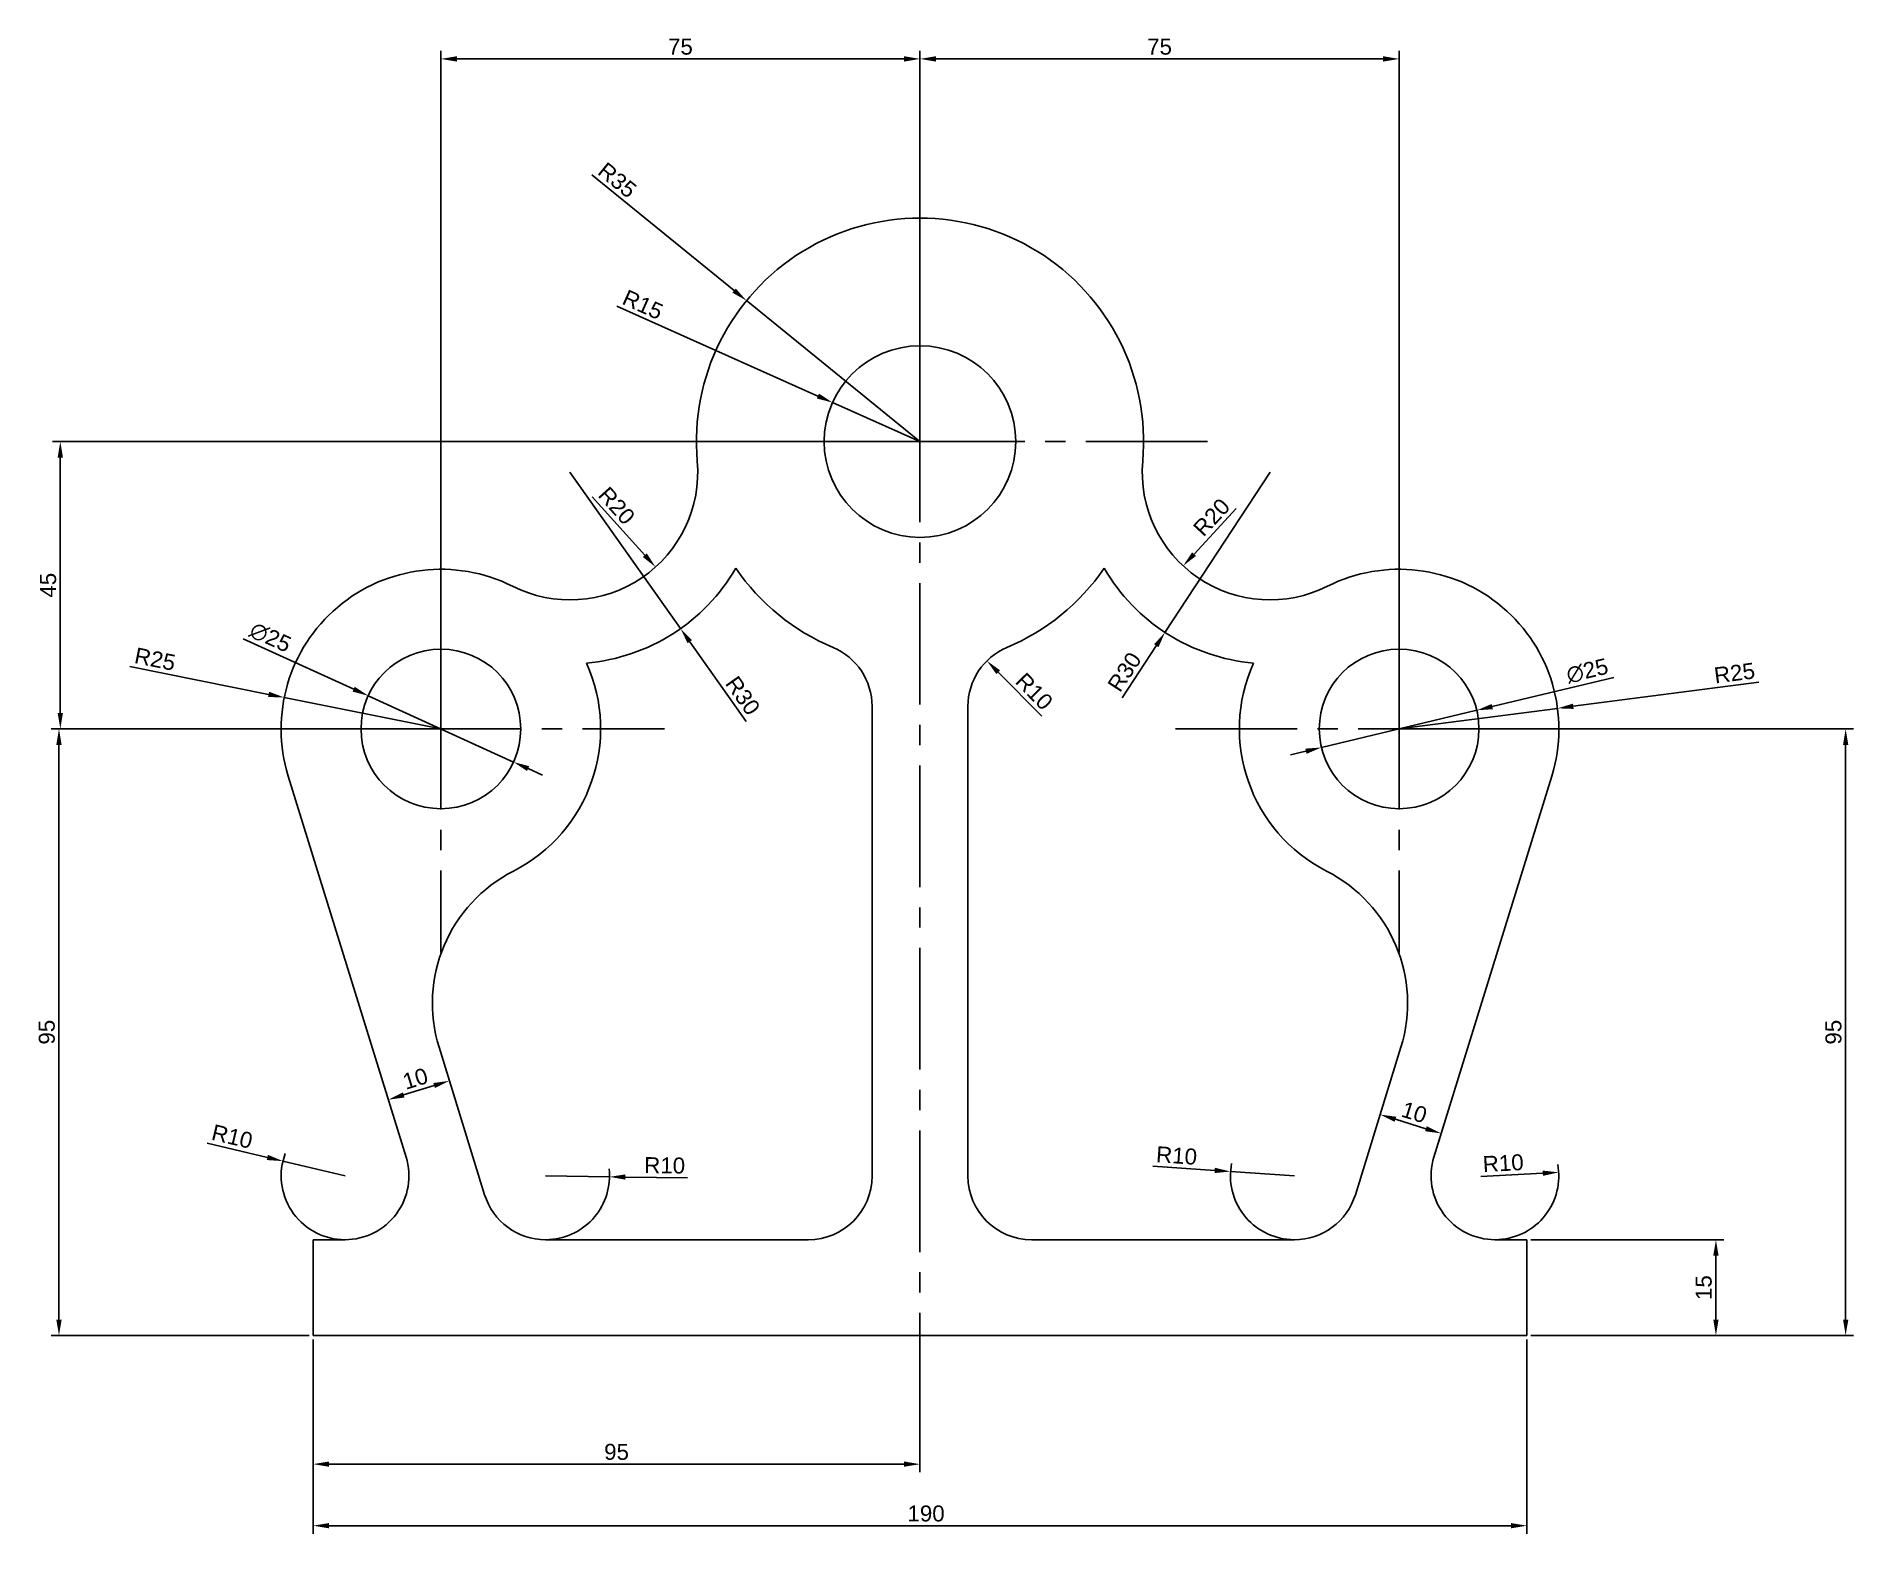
# Model space of a CAD drawing. Header units: millimetres. Extents: x -43 to 241, y -31 to 203.
import ezdxf

# ---------------------------------------------------------------- set-up
doc = ezdxf.new("R2010")
doc.units = ezdxf.units.MM
doc.linetypes.add('CENTER2', pattern=[28.575, 19.05, -3.175, 3.175, -3.175])
doc.layers.add('Center Line', color=1, linetype='CENTER2')
doc.layers.add('Dimensions', color=5, linetype='Continuous')
doc.styles.get("Standard").update_dxf_attribs({"font": 'arial.ttf'})
doc.dimstyles.new('ISO-25', dxfattribs={"dimtxt": 2.5, "dimasz": 2.5, "dimexe": 1.25, "dimexo": 0.625, "dimtad": 1, "dimtxsty": 'Standard', "dimcen": 2.5, "dimadec": 0, "dimazin": 0, "dimtfac": 1, "dimtmove": 0, "dimatfit": 3, "dimfxl": 1, "dimarcsym": 0})

# ---------------------------------------------------------------- blocks, each defined once
blk = doc.blocks.new('*D2')
at = {"layer": 'Defpoints', "color": 0, "transparency": 16777216}
for p in [(0, 0), (190, 0), (190, -29.79)]:
    blk.add_point(p, dxfattribs=at)
at = {"layer": 'Dimensions', "color": 0, "lineweight": -2, "transparency": 16777216}
for p, q in [((0, -0.62), (0, -31.04)), ((190, -0.62), (190, -31.04)), ((2.5, -29.79), (187.5, -29.79))]:
    blk.add_line(p, q, dxfattribs=at)
at = {"layer": 'Dimensions', "color": 0, "transparency": 16777216}
for points in [[(2.5, -29.37), (2.5, -30.2), (0, -29.79)], [(187.5, -29.37), (187.5, -30.2), (190, -29.79)]]:
    blk.add_solid(points, dxfattribs=at)
at = {"layer": 'Dimensions', "color": 0, "transparency": 16777216, "insert": (95.95, -27.89), "char_height": 2.5, "attachment_point": 5}
blk.add_mtext('190', dxfattribs=at)
blk = doc.blocks.new('*D3')
at = {"layer": 'Defpoints', "color": 0, "transparency": 16777216}
for p in [(0, 0), (95, 0), (95, -20.15)]:
    blk.add_point(p, dxfattribs=at)
at = {"layer": 'Dimensions', "color": 0, "lineweight": -2, "transparency": 16777216}
for p, q in [((0, -0.62), (0, -21.4)), ((95, -0.62), (95, -21.4)), ((2.5, -20.15), (92.5, -20.15))]:
    blk.add_line(p, q, dxfattribs=at)
at = {"layer": 'Dimensions', "color": 0, "transparency": 16777216}
for points in [[(2.5, -19.73), (2.5, -20.56), (0, -20.15)], [(92.5, -19.73), (92.5, -20.56), (95, -20.15)]]:
    blk.add_solid(points, dxfattribs=at)
at = {"layer": 'Dimensions', "color": 0, "transparency": 16777216, "insert": (47.5, -18.24), "char_height": 2.5, "attachment_point": 5}
blk.add_mtext('95', dxfattribs=at)
blk = doc.blocks.new('*D4')
at = {"layer": 'Defpoints', "color": 0, "transparency": 16777216}
for p in [(20, 95), (0, 0), (-39.78, 0)]:
    blk.add_point(p, dxfattribs=at)
at = {"layer": 'Dimensions', "color": 0, "lineweight": -2, "transparency": 16777216}
for p, q in [((19.38, 95), (-41.03, 95)), ((-39.78, 92.5), (-39.78, 2.5)), ((-0.63, 0), (-41.03, 0))]:
    blk.add_line(p, q, dxfattribs=at)
at = {"layer": 'Dimensions', "color": 0, "transparency": 16777216}
for points in [[(-40.2, 92.5), (-39.37, 92.5), (-39.78, 95)], [(-40.2, 2.5), (-39.37, 2.5), (-39.78, 0)]]:
    blk.add_solid(points, dxfattribs=at)
at = {"layer": 'Dimensions', "color": 0, "transparency": 16777216, "insert": (-41.68, 47.5), "char_height": 2.5, "attachment_point": 5, "rotation": 90}
blk.add_mtext('95', dxfattribs=at)
blk = doc.blocks.new('*D5')
at = {"layer": 'Defpoints', "color": 0, "transparency": 16777216}
for p in [(95, 140), (-39.57, 95), (20, 95)]:
    blk.add_point(p, dxfattribs=at)
at = {"layer": 'Dimensions', "color": 0, "lineweight": -2, "transparency": 16777216}
for p, q in [((94.38, 140), (-40.82, 140)), ((-39.57, 137.5), (-39.57, 97.5)), ((19.38, 95), (-40.82, 95))]:
    blk.add_line(p, q, dxfattribs=at)
at = {"layer": 'Dimensions', "color": 0, "transparency": 16777216}
for points in [[(-39.99, 137.5), (-39.16, 137.5), (-39.57, 140)], [(-39.99, 97.5), (-39.16, 97.5), (-39.57, 95)]]:
    blk.add_solid(points, dxfattribs=at)
at = {"layer": 'Dimensions', "color": 0, "transparency": 16777216, "insert": (-41.47, 117.5), "char_height": 2.5, "attachment_point": 5, "rotation": 90}
blk.add_mtext('45', dxfattribs=at)
blk = doc.blocks.new('*D6')
at = {"layer": 'Defpoints', "color": 0, "transparency": 16777216}
for p in [(95, 199.93), (95, 140), (20, 95)]:
    blk.add_point(p, dxfattribs=at)
at = {"layer": 'Dimensions', "color": 0, "lineweight": -2, "transparency": 16777216}
for p, q in [((20, 95.62), (20, 201.18)), ((22.5, 199.93), (92.5, 199.93)), ((95, 140.62), (95, 201.18))]:
    blk.add_line(p, q, dxfattribs=at)
at = {"layer": 'Dimensions', "color": 0, "transparency": 16777216}
for points in [[(22.5, 200.35), (22.5, 199.51), (20, 199.93)], [(92.5, 200.35), (92.5, 199.51), (95, 199.93)]]:
    blk.add_solid(points, dxfattribs=at)
at = {"layer": 'Dimensions', "color": 0, "transparency": 16777216, "insert": (57.5, 201.83), "char_height": 2.5, "attachment_point": 5}
blk.add_mtext('75', dxfattribs=at)
blk = doc.blocks.new('*D7')
at = {"layer": 'Defpoints', "color": 0, "transparency": 16777216}
for p in [(170, 199.93), (95, 140), (170, 95)]:
    blk.add_point(p, dxfattribs=at)
at = {"layer": 'Dimensions', "color": 0, "lineweight": -2, "transparency": 16777216}
for p, q in [((95, 140.62), (95, 201.18)), ((97.5, 199.93), (167.5, 199.93)), ((170, 95.62), (170, 201.18))]:
    blk.add_line(p, q, dxfattribs=at)
at = {"layer": 'Dimensions', "color": 0, "transparency": 16777216}
for points in [[(97.5, 200.35), (97.5, 199.51), (95, 199.93)], [(167.5, 200.35), (167.5, 199.51), (170, 199.93)]]:
    blk.add_solid(points, dxfattribs=at)
at = {"layer": 'Dimensions', "color": 0, "transparency": 16777216, "insert": (132.5, 201.83), "char_height": 2.5, "attachment_point": 5}
blk.add_mtext('75', dxfattribs=at)
blk = doc.blocks.new('*D8')
at = {"layer": 'Defpoints', "color": 0, "transparency": 16777216}
for p in [(170, 95), (190, 0), (239.9, 0)]:
    blk.add_point(p, dxfattribs=at)
at = {"layer": 'Dimensions', "color": 0, "lineweight": -2, "transparency": 16777216}
for p, q in [((170.63, 95), (241.15, 95)), ((239.9, 92.5), (239.9, 2.5)), ((190.63, 0), (241.15, 0))]:
    blk.add_line(p, q, dxfattribs=at)
at = {"layer": 'Dimensions', "color": 0, "transparency": 16777216}
for points in [[(239.49, 92.5), (240.32, 92.5), (239.9, 95)], [(239.49, 2.5), (240.32, 2.5), (239.9, 0)]]:
    blk.add_solid(points, dxfattribs=at)
at = {"layer": 'Dimensions', "color": 0, "transparency": 16777216, "insert": (238, 47.5), "char_height": 2.5, "attachment_point": 5, "rotation": 90}
blk.add_mtext('95', dxfattribs=at)
blk = doc.blocks.new('*D9')
at = {"layer": 'Defpoints', "color": 0, "transparency": 16777216}
for p in [(190, 15), (190, 0), (219.59, 0)]:
    blk.add_point(p, dxfattribs=at)
at = {"layer": 'Dimensions', "color": 0, "lineweight": -2, "transparency": 16777216}
for p, q in [((190.63, 15), (220.84, 15)), ((219.59, 12.5), (219.59, 2.5)), ((190.63, 0), (220.84, 0))]:
    blk.add_line(p, q, dxfattribs=at)
at = {"layer": 'Dimensions', "color": 0, "transparency": 16777216}
for points in [[(219.18, 12.5), (220.01, 12.5), (219.59, 15)], [(219.18, 2.5), (220.01, 2.5), (219.59, 0)]]:
    blk.add_solid(points, dxfattribs=at)
at = {"layer": 'Dimensions', "color": 0, "transparency": 16777216, "insert": (217.69, 7.5), "char_height": 2.5, "attachment_point": 5, "rotation": 90}
blk.add_mtext('15', dxfattribs=at)
blk = doc.blocks.new('*D11')
at = {"layer": 'Defpoints', "color": 0, "transparency": 16777216}
for p in [(21.33, 39.88), (21.33, 39.88), (11.78, 36.93)]:
    blk.add_point(p, dxfattribs=at)
at = {"layer": 'Dimensions', "color": 0, "lineweight": -2, "transparency": 16777216}
for p, q in [((21.15, 40.48), (20.97, 41.08)), ((11.6, 37.53), (11.41, 38.12)), ((14.17, 37.67), (18.95, 39.14))]:
    blk.add_line(p, q, dxfattribs=at)
at = {"layer": 'Dimensions', "color": 0, "transparency": 16777216}
for points in [[(18.82, 39.54), (19.07, 38.75), (21.33, 39.88)], [(14.05, 38.06), (14.29, 37.27), (11.78, 36.93)]]:
    blk.add_solid(points, dxfattribs=at)
at = {"layer": 'Dimensions', "color": 0, "transparency": 16777216, "insert": (16, 40.22), "char_height": 2.5, "attachment_point": 5, "rotation": 17.1736}
blk.add_mtext('10', dxfattribs=at)
blk = doc.blocks.new('*D13')
at = {"layer": 'Defpoints', "color": 0, "transparency": 16777216}
for p in [(167.03, 34.6), (177.91, 35.92), (176.59, 31.65)]:
    blk.add_point(p, dxfattribs=at)
at = {"layer": 'Dimensions', "color": 0, "lineweight": -2, "transparency": 16777216}
for p, q in [((167.22, 35.2), (167.4, 35.8)), ((177.72, 35.32), (176.22, 30.46)), ((169.42, 33.87), (174.2, 32.39))]:
    blk.add_line(p, q, dxfattribs=at)
at = {"layer": 'Dimensions', "color": 0, "transparency": 16777216}
for points in [[(169.55, 34.26), (169.3, 33.47), (167.03, 34.6)], [(174.32, 32.79), (174.08, 31.99), (176.59, 31.65)]]:
    blk.add_solid(points, dxfattribs=at)
at = {"layer": 'Dimensions', "color": 0, "transparency": 16777216, "insert": (172.37, 34.94), "char_height": 2.5, "attachment_point": 5, "rotation": 342.8264}
blk.add_mtext('10', dxfattribs=at)
blk = doc.blocks.new('*D14')
at = {"layer": 'Defpoints', "color": 0, "transparency": 16777216}
for p in [(8.63, 100.19), (31.37, 89.81)]:
    blk.add_point(p, dxfattribs=at)
at = {"layer": 'Dimensions', "color": 0, "lineweight": -2, "transparency": 16777216}
for p, q in [((-10.95, 109.11), (6.35, 101.22)), ((31.37, 89.81), (8.63, 100.19)), ((33.65, 88.78), (35.92, 87.74))]:
    blk.add_line(p, q, dxfattribs=at)
at = {"layer": 'Dimensions', "color": 0, "transparency": 16777216}
for points in [[(6.52, 101.6), (6.18, 100.84), (8.63, 100.19)], [(33.82, 89.16), (33.48, 88.4), (31.37, 89.81)]]:
    blk.add_solid(points, dxfattribs=at)
at = {"layer": 'Dimensions', "color": 0, "transparency": 16777216, "insert": (-6.69, 109.33), "char_height": 2.5, "attachment_point": 5, "rotation": 335.4932}
blk.add_mtext('∅25', dxfattribs=at)
blk = doc.blocks.new('*D15')
at = {"layer": 'Defpoints', "color": 0, "transparency": 16777216}
for p in [(182.16, 97.91), (157.84, 92.09)]:
    blk.add_point(p, dxfattribs=at)
at = {"layer": 'Dimensions', "color": 0, "lineweight": -2, "transparency": 16777216}
for p, q in [((203.59, 103.04), (184.59, 98.49)), ((157.84, 92.09), (182.16, 97.91)), ((155.41, 91.51), (152.98, 90.92))]:
    blk.add_line(p, q, dxfattribs=at)
at = {"layer": 'Dimensions', "color": 0, "transparency": 16777216}
for points in [[(184.49, 98.9), (184.68, 98.09), (182.16, 97.91)], [(155.32, 91.91), (155.51, 91.1), (157.84, 92.09)]]:
    blk.add_solid(points, dxfattribs=at)
at = {"layer": 'Dimensions', "color": 0, "transparency": 16777216, "insert": (199.45, 104.08), "char_height": 2.5, "attachment_point": 5, "rotation": 13.4665}
blk.add_mtext('∅25', dxfattribs=at)
blk = doc.blocks.new('*D16')
at = {"layer": 'Defpoints', "color": 0, "transparency": 16777216}
for p in [(-4.51, 99.92), (20, 95)]:
    blk.add_point(p, dxfattribs=at)
at = {"layer": 'Dimensions', "color": 0, "lineweight": -2, "transparency": 16777216}
for p, q in [((-28.67, 104.77), (-6.96, 100.41)), ((20, 95), (-4.51, 99.92))]:
    blk.add_line(p, q, dxfattribs=at)
at = {"layer": 'Dimensions', "color": 0, "transparency": 16777216}
blk.add_solid([(-6.88, 100.82), (-7.04, 100), (-4.51, 99.92)], dxfattribs=at)
at = {"layer": 'Dimensions', "color": 0, "transparency": 16777216, "insert": (-24.74, 105.92), "char_height": 2.5, "attachment_point": 5, "rotation": 348.6489}
blk.add_mtext('R25', dxfattribs=at)
blk = doc.blocks.new('*D17')
at = {"layer": 'Defpoints', "color": 0, "transparency": 16777216}
for p in [(-4.73, 27.31), (5, 25)]:
    blk.add_point(p, dxfattribs=at)
at = {"layer": 'Dimensions', "color": 0, "lineweight": -2, "transparency": 16777216}
for p, q in [((-16.61, 30.13), (-7.16, 27.89)), ((5, 25), (-4.73, 27.31))]:
    blk.add_line(p, q, dxfattribs=at)
blk.add_arc((5, 25), 10, 159.4866, 266.419, dxfattribs=at)
at = {"layer": 'Dimensions', "color": 0, "transparency": 16777216}
blk.add_solid([(-7.07, 28.29), (-7.26, 27.48), (-4.73, 27.31)], dxfattribs=at)
at = {"layer": 'Dimensions', "color": 0, "transparency": 16777216, "insert": (-12.67, 31.15), "char_height": 2.5, "attachment_point": 5, "rotation": 346.6486}
blk.add_mtext('R10', dxfattribs=at)
blk = doc.blocks.new('*D18')
at = {"layer": 'Defpoints', "color": 0, "transparency": 16777216}
for p in [(36.4, 25), (46.4, 24.85)]:
    blk.add_point(p, dxfattribs=at)
at = {"layer": 'Dimensions', "color": 0, "lineweight": -2, "transparency": 16777216}
for p, q in [((36.4, 25), (46.4, 24.85)), ((58.61, 24.67), (48.9, 24.82))]:
    blk.add_line(p, q, dxfattribs=at)
blk.add_arc((36.4, 25), 10, 273.581, 6.3166, dxfattribs=at)
at = {"layer": 'Dimensions', "color": 0, "transparency": 16777216}
blk.add_solid([(48.9, 25.23), (48.89, 24.4), (46.4, 24.85)], dxfattribs=at)
at = {"layer": 'Dimensions', "color": 0, "transparency": 16777216, "insert": (55.03, 26.63), "char_height": 2.5, "attachment_point": 5, "rotation": 359.1546}
blk.add_mtext('R10', dxfattribs=at)
blk = doc.blocks.new('*D19')
at = {"layer": 'Defpoints', "color": 0, "transparency": 16777216}
for p in [(143.62, 25.68), (153.6, 25)]:
    blk.add_point(p, dxfattribs=at)
at = {"layer": 'Dimensions', "color": 0, "lineweight": -2, "transparency": 16777216}
for p, q in [((131.44, 26.52), (141.13, 25.85)), ((153.6, 25), (143.62, 25.68))]:
    blk.add_line(p, q, dxfattribs=at)
blk.add_arc((153.6, 25), 10, 168.9243, 266.419, dxfattribs=at)
at = {"layer": 'Dimensions', "color": 0, "transparency": 16777216}
blk.add_solid([(141.16, 26.27), (141.1, 25.44), (143.62, 25.68)], dxfattribs=at)
at = {"layer": 'Dimensions', "color": 0, "transparency": 16777216, "insert": (135.17, 28.17), "char_height": 2.5, "attachment_point": 5, "rotation": 356.0863}
blk.add_mtext('R10', dxfattribs=at)
blk = doc.blocks.new('*D20')
at = {"layer": 'Defpoints', "color": 0, "transparency": 16777216}
for p in [(185, 25), (194.98, 25.55)]:
    blk.add_point(p, dxfattribs=at)
at = {"layer": 'Dimensions', "color": 0, "lineweight": -2, "transparency": 16777216}
blk.add_line((182.79, 24.88), (192.49, 25.41), dxfattribs=at)
blk.add_arc((185, 25), 10, 273.581, 10.3335, dxfattribs=at)
at = {"layer": 'Dimensions', "color": 0, "transparency": 16777216}
blk.add_solid([(192.47, 25.83), (192.51, 25), (194.98, 25.55)], dxfattribs=at)
at = {"layer": 'Dimensions', "color": 0, "transparency": 16777216, "insert": (186.29, 26.98), "char_height": 2.5, "attachment_point": 5, "rotation": 3.1715}
blk.add_mtext('R10', dxfattribs=at)
blk = doc.blocks.new('*D21')
at = {"layer": 'Defpoints', "color": 0, "transparency": 16777216}
for p in [(194.79, 98.22), (170, 95)]:
    blk.add_point(p, dxfattribs=at)
at = {"layer": 'Dimensions', "color": 0, "lineweight": -2, "transparency": 16777216}
for p, q in [((226.33, 102.32), (197.27, 98.55)), ((170, 95), (194.79, 98.22))]:
    blk.add_line(p, q, dxfattribs=at)
at = {"layer": 'Dimensions', "color": 0, "transparency": 16777216}
blk.add_solid([(197.22, 98.96), (197.32, 98.13), (194.79, 98.22)], dxfattribs=at)
at = {"layer": 'Dimensions', "color": 0, "transparency": 16777216, "insert": (222.5, 103.74), "char_height": 2.5, "attachment_point": 5, "rotation": 7.4071}
blk.add_mtext('R25', dxfattribs=at)
blk = doc.blocks.new('*D22')
at = {"layer": 'Defpoints', "color": 0, "transparency": 16777216}
for p in [(40.21, 135.21), (53.6, 120.35)]:
    blk.add_point(p, dxfattribs=at)
at = {"layer": 'Dimensions', "color": 0, "lineweight": -2, "transparency": 16777216}
blk.add_line((43.68, 131.35), (51.93, 122.21), dxfattribs=at)
at = {"layer": 'Dimensions', "color": 0, "transparency": 16777216}
blk.add_solid([(52.24, 122.49), (51.62, 121.93), (53.6, 120.35)], dxfattribs=at)
at = {"layer": 'Dimensions', "color": 0, "transparency": 16777216, "insert": (47.51, 129.95), "char_height": 2.5, "attachment_point": 5, "rotation": 312.039}
blk.add_mtext('R20', dxfattribs=at)
blk = doc.blocks.new('*D23')
at = {"layer": 'Defpoints', "color": 0, "transparency": 16777216}
for p in [(149.79, 135.21), (136.2, 120.54)]:
    blk.add_point(p, dxfattribs=at)
at = {"layer": 'Dimensions', "color": 0, "lineweight": -2, "transparency": 16777216}
blk.add_line((144.5, 129.5), (137.9, 122.37), dxfattribs=at)
at = {"layer": 'Dimensions', "color": 0, "transparency": 16777216}
blk.add_solid([(137.59, 122.65), (138.2, 122.09), (136.2, 120.54)], dxfattribs=at)
at = {"layer": 'Dimensions', "color": 0, "transparency": 16777216, "insert": (140.65, 128.14), "char_height": 2.5, "attachment_point": 5, "rotation": 47.1833}
blk.add_mtext('R20', dxfattribs=at)
blk = doc.blocks.new('*D24')
at = {"layer": 'Defpoints', "color": 0, "transparency": 16777216}
for p in [(40.21, 135.21), (57.52, 110.7)]:
    blk.add_point(p, dxfattribs=at)
at = {"layer": 'Dimensions', "color": 0, "lineweight": -2, "transparency": 16777216}
for p, q in [((40.21, 135.21), (57.52, 110.7)), ((67.79, 96.17), (58.96, 108.66))]:
    blk.add_line(p, q, dxfattribs=at)
at = {"layer": 'Dimensions', "color": 0, "transparency": 16777216}
blk.add_solid([(59.3, 108.9), (58.62, 108.42), (57.52, 110.7)], dxfattribs=at)
at = {"layer": 'Dimensions', "color": 0, "transparency": 16777216, "insert": (67.26, 100.21), "char_height": 2.5, "attachment_point": 5, "rotation": 305.2405}
blk.add_mtext('R30', dxfattribs=at)
blk = doc.blocks.new('*D25')
at = {"layer": 'Defpoints', "color": 0, "transparency": 16777216}
for p in [(149.79, 135.21), (133.35, 110.11)]:
    blk.add_point(p, dxfattribs=at)
at = {"layer": 'Dimensions', "color": 0, "lineweight": -2, "transparency": 16777216}
for p, q in [((149.79, 135.21), (133.35, 110.11)), ((126.64, 99.86), (131.98, 108.02))]:
    blk.add_line(p, q, dxfattribs=at)
at = {"layer": 'Dimensions', "color": 0, "transparency": 16777216}
blk.add_solid([(131.64, 108.25), (132.33, 107.79), (133.35, 110.11)], dxfattribs=at)
at = {"layer": 'Dimensions', "color": 0, "transparency": 16777216, "insert": (127.02, 103.92), "char_height": 2.5, "attachment_point": 5, "rotation": 56.7789}
blk.add_mtext('R30', dxfattribs=at)
blk = doc.blocks.new('*D26')
at = {"layer": 'Defpoints', "color": 0, "transparency": 16777216}
for p in [(81.3, 146.11), (95, 140)]:
    blk.add_point(p, dxfattribs=at)
at = {"layer": 'Dimensions', "color": 0, "lineweight": -2, "transparency": 16777216}
for p, q in [((47.53, 161.18), (79.02, 147.13)), ((95, 140), (81.3, 146.11))]:
    blk.add_line(p, q, dxfattribs=at)
at = {"layer": 'Dimensions', "color": 0, "transparency": 16777216}
blk.add_solid([(79.19, 147.51), (78.85, 146.75), (81.3, 146.11)], dxfattribs=at)
at = {"layer": 'Dimensions', "color": 0, "transparency": 16777216, "insert": (51.61, 161.44), "char_height": 2.5, "attachment_point": 5, "rotation": 335.9554}
blk.add_mtext('R15', dxfattribs=at)
blk = doc.blocks.new('*D27')
at = {"layer": 'Defpoints', "color": 0, "transparency": 16777216}
for p in [(67.84, 162.07), (95, 140)]:
    blk.add_point(p, dxfattribs=at)
at = {"layer": 'Dimensions', "color": 0, "lineweight": -2, "transparency": 16777216}
for p, q in [((43.61, 181.75), (65.89, 163.65)), ((95, 140), (67.84, 162.07))]:
    blk.add_line(p, q, dxfattribs=at)
at = {"layer": 'Dimensions', "color": 0, "transparency": 16777216}
blk.add_solid([(66.16, 163.97), (65.63, 163.32), (67.84, 162.07)], dxfattribs=at)
at = {"layer": 'Dimensions', "color": 0, "transparency": 16777216, "insert": (47.62, 180.94), "char_height": 2.5, "attachment_point": 5, "rotation": 320.9083}
blk.add_mtext('R35', dxfattribs=at)
blk = doc.blocks.new('*D28')
at = {"layer": 'Defpoints', "color": 0, "transparency": 16777216}
for p in [(105.48, 105.66), (112.5, 98.54)]:
    blk.add_point(p, dxfattribs=at)
at = {"layer": 'Dimensions', "color": 0, "lineweight": -2, "transparency": 16777216}
blk.add_line((114.06, 96.97), (107.23, 103.88), dxfattribs=at)
at = {"layer": 'Dimensions', "color": 0, "transparency": 16777216}
blk.add_solid([(107.53, 104.17), (106.94, 103.59), (105.48, 105.66)], dxfattribs=at)
at = {"layer": 'Dimensions', "color": 0, "transparency": 16777216, "insert": (112.88, 100.87), "char_height": 2.5, "attachment_point": 5, "rotation": 314.6139}
blk.add_mtext('R10', dxfattribs=at)

msp = doc.modelspace()

# ---------------------------------------------------------------- linework, layer by layer
for p, q in [((87.5, 25), (87.5, 98.542)), ((102.5, 25), (102.5, 98.542)), ((-3.885, 87.618), (14.554, 27.953)), ((175.446, 27.953), (193.885, 87.618)), ((19.708, 45.144), (26.846, 22.047)), ((163.154, 22.047), (170.292, 45.144)), ((0, 0), (0, 15)), ((0, 15), (5, 15)), ((36.4, 15), (77.5, 15)), ((112.5, 15), (153.6, 15)), ((185, 15), (190, 15)), ((190, 0), (190, 15)), ((0, 0), (190, 0))]:
    msp.add_line(p, q)
for centre, radius in [((95, 140), 15), ((20, 95), 12.5), ((170, 95), 12.5)]:
    msp.add_circle(centre, radius)
for centre, radius, start, end in [((95, 140), 35, 355.00037, 184.99963), ((40.209, 135.207), 20, 243.31439, 4.99963), ((149.791, 135.207), 20, 175.00037, 296.68561), ((20, 95), 25, 63.31439, 197.17363), ((40.209, 135.207), 30, 274.90072, 329.90283), ((95, 140), 35, 214.5259, 247.11462), ((95, 140), 35, 292.88538, 325.4741), ((149.791, 135.207), 30, 210.09717, 265.09928), ((170, 95), 25, 342.82637, 116.68561), ((20, 95), 25, 297.0271, 24.37194), ((77.5, 98.542), 10, 0, 67.11462), ((112.5, 98.542), 10, 112.88538, 180), ((170, 95), 25, 155.62806, 242.9729), ((41.929, 52.012), 23.258, 117.0271, 197.17363), ((148.071, 52.012), 23.258, 342.82637, 62.9729), ((5, 25), 10, 270, 17.17363), ((185, 25), 10, 162.82637, 270), ((77.5, 25), 10, 270, 0), ((112.5, 25), 10, 180, 270), ((36.4, 25), 10, 197.17363, 270), ((153.6, 25), 10, 270, 342.82637)]:
    msp.add_arc(centre, radius, start, end)
at = {"layer": 'Center Line'}
for p, q in [((95, 175), (95, 185)), ((95, 175), (95, 0)), ((140, 140), (50, 140)), ((20, 130), (20, 60)), ((170, 130), (170, 60)), ((-15, 95), (55, 95)), ((135, 95), (205, 95)), ((95, 0), (95, -10))]:
    msp.add_line(p, q, dxfattribs=at)

# ---------------------------------------------------------------- dimensions: what is measured, and where the dimension line sits
at = {"layer": 'Dimensions'}
for base, p1, p2, picture, middle in [((95, 199.929), (20, 95), (95, 140), '*D6', (57.5, 201.826)), ((170, 199.929), (95, 140), (170, 95), '*D7', (132.5, 201.826)), ((95, -20.146), (0, 0), (95, 0), '*D3', (47.5, -18.245))]:
    dim = msp.add_linear_dim(base=base, p1=p1, p2=p2, dimstyle='ISO-25', dxfattribs=at)
    dim.commit()
    dim.dimension.update_dxf_attribs({"geometry": picture, "text_midpoint": middle})
for center, mpoint, picture, middle in [((95, 140), (67.835, 162.07), '*D27', (46.425, 179.464)), ((95, 140), (81.302, 146.112), '*D26', (50.837, 159.704)), ((40.209, 135.207), (53.602, 120.353), '*D22', (46.098, 128.676)), ((40.209, 135.207), (57.52, 110.705), '*D24', (65.706, 99.117)), ((149.791, 135.207), (133.355, 110.11), '*D25', (128.615, 102.873)), ((149.791, 135.207), (136.198, 120.536), '*D23', (142.048, 126.85)), ((20, 95), (-4.511, 99.921), '*D16', (-25.119, 104.058)), ((112.5, 98.542), (105.477, 105.661), '*D28', (111.522, 99.533)), ((170, 95), (194.791, 98.223), '*D21', (222.741, 101.857)), ((185, 25), (194.985, 25.553), '*D20', (186.39, 25.077))]:
    dim = msp.add_radius_dim(center=center, mpoint=mpoint, dimstyle='ISO-25', dxfattribs=at)
    dim.commit()
    dim.dimension.update_dxf_attribs({"geometry": picture, "text_midpoint": middle, "dimtype": 164})
for base, p1, p2, angle, picture, middle in [((-39.574, 95), (95, 140), (20, 95), 90, '*D5', (-41.47, 117.5)), ((239.902, 0), (170, 95), (190, 0), 90, '*D8', (238.001, 47.5)), ((21.334, 39.881), (11.78, 36.929), (21.334, 39.881), 17.17363, '*D11', (15.996, 40.222)), ((176.589, 31.651), (167.035, 34.604), (177.907, 35.915), 162.82637, '*D13', (172.373, 34.944)), ((219.593, 0), (190, 15), (190, 0), 90, '*D9', (217.692, 7.5))]:
    dim = msp.add_linear_dim(base=base, p1=p1, p2=p2, angle=angle, dimstyle='ISO-25', dxfattribs=at)
    dim.commit()
    dim.dimension.update_dxf_attribs({"geometry": picture, "text_midpoint": middle})
for p1, p2, picture, middle in [((31.374, 89.815), (8.626, 100.185), '*D14', (-7.508, 107.54)), ((157.844, 92.089), (182.156, 97.911), '*D15', (199.91, 102.162))]:
    dim = msp.add_diameter_dim_2p(p1=p1, p2=p2, dimstyle='ISO-25', dxfattribs=at)
    dim.commit()
    dim.dimension.update_dxf_attribs({"geometry": picture, "text_midpoint": middle, "dimtype": 163})
dim = msp.add_linear_dim(base=(-39.782, 0), p1=(20, 95), p2=(0, 0), angle=90, dimstyle='ISO-25', dxfattribs=at)
dim.commit()
dim.dimension.update_dxf_attribs({"geometry": '*D4', "text_midpoint": (-39.782, 47.5), "dimtype": 160})
for center, mpoint, picture, middle in [((5, 25), (-4.73, 27.309), '*D17', (-12.666, 31.147)), ((153.6, 25), (143.623, 25.683), '*D19', (135.166, 28.167)), ((36.4, 25), (46.399, 24.852), '*D18', (55.034, 26.627))]:
    dim = msp.add_radius_dim(center=center, mpoint=mpoint, dimstyle='ISO-25', dxfattribs=at)
    dim.commit()
    dim.dimension.update_dxf_attribs({"geometry": picture, "text_midpoint": middle})
dim = msp.add_linear_dim(base=(190, -29.788), p1=(0, 0), p2=(190, 0), dimstyle='ISO-25', dxfattribs=at)
dim.commit()
dim.dimension.update_dxf_attribs({"geometry": '*D2', "text_midpoint": (95.946, -29.788), "dimtype": 160})

doc.saveas('drawing.dxf')
